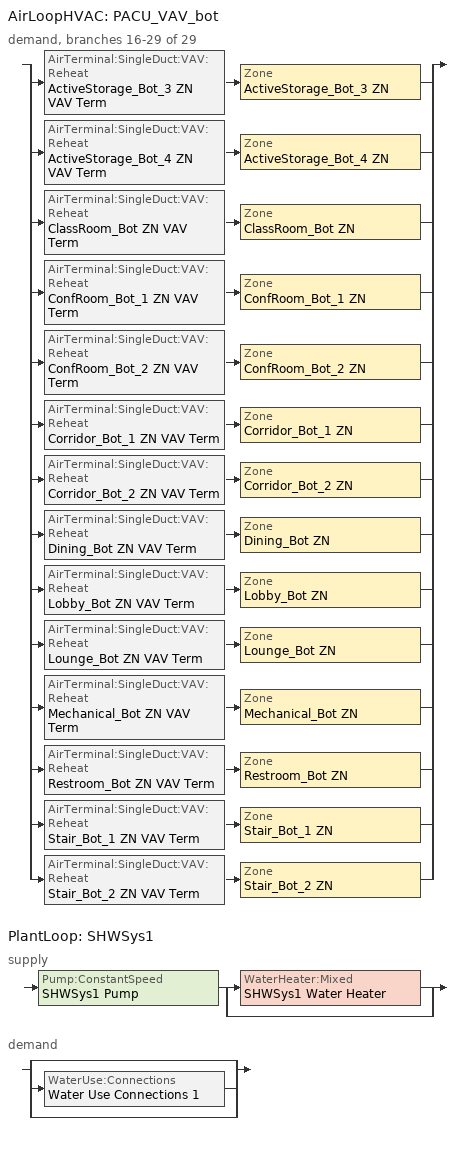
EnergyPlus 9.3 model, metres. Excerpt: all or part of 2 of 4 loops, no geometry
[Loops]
AirLoopHVAC 'PACU_VAV_bot'
 demand, branches 16-29 of 29: split
  | AirTerminal:SingleDuct:VAV:Reheat 'ActiveStorage_Bot_3 ZN VAV Term' > Zone 'ActiveStorage_Bot_3 ZN'
  | AirTerminal:SingleDuct:VAV:Reheat 'ActiveStorage_Bot_4 ZN VAV Term' > Zone 'ActiveStorage_Bot_4 ZN'
  | AirTerminal:SingleDuct:VAV:Reheat 'ClassRoom_Bot ZN VAV Term' > Zone 'ClassRoom_Bot ZN'
  | AirTerminal:SingleDuct:VAV:Reheat 'ConfRoom_Bot_1 ZN VAV Term' > Zone 'ConfRoom_Bot_1 ZN'
  | AirTerminal:SingleDuct:VAV:Reheat 'ConfRoom_Bot_2 ZN VAV Term' > Zone 'ConfRoom_Bot_2 ZN'
  | AirTerminal:SingleDuct:VAV:Reheat 'Corridor_Bot_1 ZN VAV Term' > Zone 'Corridor_Bot_1 ZN'
  | AirTerminal:SingleDuct:VAV:Reheat 'Corridor_Bot_2 ZN VAV Term' > Zone 'Corridor_Bot_2 ZN'
  | AirTerminal:SingleDuct:VAV:Reheat 'Dining_Bot ZN VAV Term' > Zone 'Dining_Bot ZN'
  | AirTerminal:SingleDuct:VAV:Reheat 'Lobby_Bot ZN VAV Term' > Zone 'Lobby_Bot ZN'
  | AirTerminal:SingleDuct:VAV:Reheat 'Lounge_Bot ZN VAV Term' > Zone 'Lounge_Bot ZN'
  | AirTerminal:SingleDuct:VAV:Reheat 'Mechanical_Bot ZN VAV Term' > Zone 'Mechanical_Bot ZN'
  | AirTerminal:SingleDuct:VAV:Reheat 'Restroom_Bot ZN VAV Term' > Zone 'Restroom_Bot ZN'
  | AirTerminal:SingleDuct:VAV:Reheat 'Stair_Bot_1 ZN VAV Term' > Zone 'Stair_Bot_1 ZN'
  | AirTerminal:SingleDuct:VAV:Reheat 'Stair_Bot_2 ZN VAV Term' > Zone 'Stair_Bot_2 ZN'
PlantLoop 'SHWSys1'
 supply: Pump:ConstantSpeed 'SHWSys1 Pump' > split
  | WaterHeater:Mixed 'SHWSys1 Water Heater'
  | bypass
 demand: split
  | bypass
  | WaterUse:Connections 'Water Use Connections 1'
  | bypass
[DesignSpecification:OutdoorAir] Outdoor Air Method=Sum; Outdoor Air Flow per Zone {m3/s}=0; Outdoor Air Flow Air Changes per Hour {1/hr}=0
Name | Outdoor Air Flow per Person {m3/s-person} | Outdoor Air Flow per Zone Floor Area {m3/s-m2}
MediumOffice - Storage Ventilation; MediumOffice - Classroom Ventilation; MediumOffice - Conference Ventilation; MediumOffice - Lobby Ventilation | 0.00235973 | 0.0003048
MediumOffice - Corridor Ventilation | 0 | 0.0003048
MediumOffice - Dining Ventilation | 0.00235973 | 0.0006096
MediumOffice - Elec/MechRoom Ventilation; MediumOffice - Restroom Ventilation; MediumOffice - Stair Ventilation | 0 | 0
[DesignSpecification:ZoneAirDistribution] Zone Air Distribution Effectiveness in Cooling Mode=1; Zone Air Distribution Effectiveness in Heating Mode=1
ActiveStorage_Bot_3 ZN Design Spec Zone Air Dist; ActiveStorage_Bot_4 ZN Design Spec Zone Air Dist; ClassRoom_Bot ZN Design Spec Zone Air Dist; ConfRoom_Bot_1 ZN Design Spec Zone Air Dist; ConfRoom_Bot_2 ZN Design Spec Zone Air Dist; Corridor_Bot_1 ZN Design Spec Zone Air Dist; Corridor_Bot_2 ZN Design Spec Zone Air Dist; Dining_Bot ZN Design Spec Zone Air Dist; Lobby_Bot ZN Design Spec Zone Air Dist; Lounge_Bot ZN Design Spec Zone Air Dist; Mechanical_Bot ZN Design Spec Zone Air Dist; Restroom_Bot ZN Design Spec Zone Air Dist; Stair_Bot_1 ZN Design Spec Zone Air Dist; Stair_Bot_2 ZN Design Spec Zone Air Dist
[Sizing:Zone] Zone Cooling Design Supply Air Temperature Input Method=SupplyAirTemperature; Zone Cooling Design Supply Air Temperature {C}=12.8; Zone Heating Design Supply Air Temperature Input Method=SupplyAirTemperature; Zone Heating Design Supply Air Temperature {C}=40; Zone Cooling Design Supply Air Humidity Ratio {kgWater/kgDryAir}=0.0085; Zone Heating Design Supply Air Humidity Ratio {kgWater/kgDryAir}=0.008; Cooling Design Air Flow Method=DesignDay; Cooling Design Air Flow Rate {m3/s}=0; Cooling Minimum Air Flow {m3/s}=0; Cooling Minimum Air Flow Fraction=0; Heating Design Air Flow Method=DesignDay; Heating Design Air Flow Rate {m3/s}=0; Account for Dedicated Outdoor Air System=No
Name | Design Specification Outdoor Air Object | Design Specification Zone Air Distribution Object
ActiveStorage_Bot_3 ZN | MediumOffice - Storage Ventilation | ActiveStorage_Bot_3 ZN Design Spec Zone Air Dist
ActiveStorage_Bot_4 ZN | MediumOffice - Storage Ventilation | ActiveStorage_Bot_4 ZN Design Spec Zone Air Dist
ClassRoom_Bot ZN | MediumOffice - Classroom Ventilation | ClassRoom_Bot ZN Design Spec Zone Air Dist
ConfRoom_Bot_1 ZN | MediumOffice - Conference Ventilation | ConfRoom_Bot_1 ZN Design Spec Zone Air Dist
ConfRoom_Bot_2 ZN | MediumOffice - Conference Ventilation | ConfRoom_Bot_2 ZN Design Spec Zone Air Dist
Corridor_Bot_1 ZN | MediumOffice - Corridor Ventilation | Corridor_Bot_1 ZN Design Spec Zone Air Dist
Corridor_Bot_2 ZN | MediumOffice - Corridor Ventilation | Corridor_Bot_2 ZN Design Spec Zone Air Dist
Dining_Bot ZN | MediumOffice - Dining Ventilation | Dining_Bot ZN Design Spec Zone Air Dist
Lobby_Bot ZN | MediumOffice - Lobby Ventilation | Lobby_Bot ZN Design Spec Zone Air Dist
Lounge_Bot ZN | MediumOffice - Lobby Ventilation | Lounge_Bot ZN Design Spec Zone Air Dist
Mechanical_Bot ZN | MediumOffice - Elec/MechRoom Ventilation | Mechanical_Bot ZN Design Spec Zone Air Dist
Restroom_Bot ZN | MediumOffice - Restroom Ventilation | Restroom_Bot ZN Design Spec Zone Air Dist
Stair_Bot_1 ZN | MediumOffice - Stair Ventilation | Stair_Bot_1 ZN Design Spec Zone Air Dist
Stair_Bot_2 ZN | MediumOffice - Stair Ventilation | Stair_Bot_2 ZN Design Spec Zone Air Dist
[Sizing:Plant]
SHWSys1: Loop Type=Heating; Design Loop Exit Temperature {C}=60; Loop Design Temperature Difference {deltaC}=5
[ZoneControl:Thermostat] Control Type Schedule=Dual Zone Control Type Sched
Name | Zone or ZoneList | Control 1
ActiveStorage_Bot_3 ZN Thermostat | ActiveStorage_Bot_3 ZN | MediumOffice - Storage Thermostat 3
ActiveStorage_Bot_4 ZN Thermostat | ActiveStorage_Bot_4 ZN | MediumOffice - Storage Thermostat 4
ClassRoom_Bot ZN Thermostat | ClassRoom_Bot ZN | MediumOffice - Classroom Thermostat 1
ConfRoom_Bot_1 ZN Thermostat | ConfRoom_Bot_1 ZN | MediumOffice - Conference Thermostat 1
ConfRoom_Bot_2 ZN Thermostat | ConfRoom_Bot_2 ZN | MediumOffice - Conference Thermostat 2
Corridor_Bot_1 ZN Thermostat | Corridor_Bot_1 ZN | MediumOffice - Corridor Thermostat 1
Corridor_Bot_2 ZN Thermostat | Corridor_Bot_2 ZN | MediumOffice - Corridor Thermostat 2
Dining_Bot ZN Thermostat | Dining_Bot ZN | MediumOffice - Dining Thermostat 1
Lobby_Bot ZN Thermostat | Lobby_Bot ZN | MediumOffice - Lobby Thermostat 1
Lounge_Bot ZN Thermostat | Lounge_Bot ZN | MediumOffice - Lobby Thermostat 4
Mechanical_Bot ZN Thermostat | Mechanical_Bot ZN | MediumOffice - Elec/MechRoom Thermostat 1
Restroom_Bot ZN Thermostat | Restroom_Bot ZN | MediumOffice - Restroom Thermostat 1
Stair_Bot_1 ZN Thermostat | Stair_Bot_1 ZN | MediumOffice - Stair Thermostat 1
Stair_Bot_2 ZN Thermostat | Stair_Bot_2 ZN | MediumOffice - Stair Thermostat 2
[ThermostatSetpoint:DualSetpoint] Heating Setpoint Temperature Schedule Namee=HTGSETP_SCH_YES_OPTIMUM; Cooling Setpoint Temperature Schedule=CLGSETP_SCH_YES_OPTIMUM
MediumOffice - Storage Thermostat 3; MediumOffice - Storage Thermostat 4; MediumOffice - Classroom Thermostat 1; MediumOffice - Conference Thermostat 1; MediumOffice - Conference Thermostat 2; MediumOffice - Corridor Thermostat 1; MediumOffice - Corridor Thermostat 2; MediumOffice - Dining Thermostat 1; MediumOffice - Lobby Thermostat 1; MediumOffice - Lobby Thermostat 4; MediumOffice - Elec/MechRoom Thermostat 1; MediumOffice - Restroom Thermostat 1; MediumOffice - Stair Thermostat 1; MediumOffice - Stair Thermostat 2
[AirTerminal:SingleDuct:VAV:Reheat]
ActiveStorage_Bot_3 ZN VAV Term: ALWAYS_ON, Autosize, Scheduled, ACTIVESTORAGE_BOT_3_ZONE_MIN_SCH, ActiveStorage_Bot_3 ZN Rht Coil, Autosize, 0, 0.001, ReverseWithLimits, Autocalculate, 0.5, 40
ActiveStorage_Bot_4 ZN VAV Term: ALWAYS_ON, Autosize, Scheduled, ACTIVESTORAGE_BOT_4_ZONE_MIN_SCH, ActiveStorage_Bot_4 ZN Rht Coil, Autosize, 0, 0.001, ReverseWithLimits, Autocalculate, 0.5, 40
ClassRoom_Bot ZN VAV Term: ALWAYS_ON, Autosize, Scheduled, CLASSROOM_BOT_ZONE_MIN_SCH, ClassRoom_Bot ZN Rht Coil, Autosize, 0, 0.001, ReverseWithLimits, Autocalculate, 0.5, 40
ConfRoom_Bot_1 ZN VAV Term: ALWAYS_ON, Autosize, Scheduled, CONFROOM_BOT_1_ZONE_MIN_SCH, ConfRoom_Bot_1 ZN Rht Coil, Autosize, 0, 0.001, ReverseWithLimits, Autocalculate, 0.5, 40
ConfRoom_Bot_2 ZN VAV Term: ALWAYS_ON, Autosize, Scheduled, CONFROOM_BOT_2_ZONE_MIN_SCH, ConfRoom_Bot_2 ZN Rht Coil, Autosize, 0, 0.001, ReverseWithLimits, Autocalculate, 0.5, 40
Corridor_Bot_1 ZN VAV Term: ALWAYS_ON, Autosize, Scheduled, CORRIDOR_BOT_1_ZONE_MIN_SCH, Corridor_Bot_1 ZN Rht Coil, Autosize, 0, 0.001, ReverseWithLimits, Autocalculate, 0.5, 40
Corridor_Bot_2 ZN VAV Term: ALWAYS_ON, Autosize, Scheduled, CORRIDOR_BOT_2_ZONE_MIN_SCH, Corridor_Bot_2 ZN Rht Coil, Autosize, 0, 0.001, ReverseWithLimits, Autocalculate, 0.5, 40
Dining_Bot ZN VAV Term: ALWAYS_ON, Autosize, Scheduled, DINING_BOT_ZONE_MIN_SCH, Dining_Bot ZN Rht Coil, Autosize, 0, 0.001, ReverseWithLimits, Autocalculate, 0.5, 40
Lobby_Bot ZN VAV Term: ALWAYS_ON, Autosize, Scheduled, LOBBY_BOT_ZONE_MIN_SCH, Lobby_Bot ZN Rht Coil, Autosize, 0, 0.001, ReverseWithLimits, Autocalculate, 0.5, 40
Lounge_Bot ZN VAV Term: ALWAYS_ON, Autosize, Scheduled, LOUNGE_BOT_ZONE_MIN_SCH, Lounge_Bot ZN Rht Coil, Autosize, 0, 0.001, ReverseWithLimits, Autocalculate, 0.5, 40
Mechanical_Bot ZN VAV Term: ALWAYS_ON, Autosize, Scheduled, MECHANICAL_BOT_ZONE_MIN_SCH, Mechanical_Bot ZN Rht Coil, Autosize, 0, 0.001, ReverseWithLimits, Autocalculate, 0.5, 40
Restroom_Bot ZN VAV Term: ALWAYS_ON, Autosize, Scheduled, RESTROOM_BOT_ZONE_MIN_SCH, Restroom_Bot ZN Rht Coil, Autosize, 0, 0.001, ReverseWithLimits, Autocalculate, 0.5, 40
Stair_Bot_1 ZN VAV Term: ALWAYS_ON, Autosize, Scheduled, STAIR_BOT_1_ZONE_MIN_SCH, Stair_Bot_1 ZN Rht Coil, Autosize, 0, 0.001, ReverseWithLimits, Autocalculate, 0.5, 40
Stair_Bot_2 ZN VAV Term: ALWAYS_ON, Autosize, Scheduled, STAIR_BOT_2_ZONE_MIN_SCH, Stair_Bot_2 ZN Rht Coil, Autosize, 0, 0.001, ReverseWithLimits, Autocalculate, 0.5, 40
[Zone equipment]
ActiveStorage_Bot_3 ZN: ActiveStorage_Bot_3 ZN VAV Term
ActiveStorage_Bot_4 ZN: ActiveStorage_Bot_4 ZN VAV Term
ClassRoom_Bot ZN: ClassRoom_Bot ZN VAV Term
ConfRoom_Bot_1 ZN: ConfRoom_Bot_1 ZN VAV Term
ConfRoom_Bot_2 ZN: ConfRoom_Bot_2 ZN VAV Term
Corridor_Bot_1 ZN: Corridor_Bot_1 ZN VAV Term
Corridor_Bot_2 ZN: Corridor_Bot_2 ZN VAV Term
Dining_Bot ZN: Dining_Bot ZN VAV Term
Lobby_Bot ZN: Lobby_Bot ZN VAV Term
Lounge_Bot ZN: Lounge_Bot ZN VAV Term
Mechanical_Bot ZN: Mechanical_Bot ZN VAV Term
Restroom_Bot ZN: Restroom_Bot ZN VAV Term
Stair_Bot_1 ZN: Stair_Bot_1 ZN VAV Term
Stair_Bot_2 ZN: Stair_Bot_2 ZN VAV Term
[EnergyManagementSystem:Sensor]
ACTIVESTORAGE_BOT_3_OCC_SENSOR: ACTIVESTORAGE_BOT_3 ZN; Zone People Occupant Count
ACTIVESTORAGE_BOT_4_OCC_SENSOR: ACTIVESTORAGE_BOT_4 ZN; Zone People Occupant Count
CLASSROOM_BOT_OCC_SENSOR: CLASSROOM_BOT ZN; Zone People Occupant Count
CONFROOM_BOT_1_OCC_SENSOR: CONFROOM_BOT_1 ZN; Zone People Occupant Count
CONFROOM_BOT_2_OCC_SENSOR: CONFROOM_BOT_2 ZN; Zone People Occupant Count
CORRIDOR_BOT_1_OCC_SENSOR: CORRIDOR_BOT_1 ZN; Zone People Occupant Count
CORRIDOR_BOT_2_OCC_SENSOR: CORRIDOR_BOT_2 ZN; Zone People Occupant Count
DINING_BOT_OCC_SENSOR: DINING_BOT ZN; Zone People Occupant Count
LOBBY_BOT_OCC_SENSOR: LOBBY_BOT ZN; Zone People Occupant Count
LOUNGE_BOT_OCC_SENSOR: LOUNGE_BOT ZN; Zone People Occupant Count
MECHANICAL_BOT_OCC_SENSOR: MECHANICAL_BOT ZN; Zone People Occupant Count
RESTROOM_BOT_OCC_SENSOR: RESTROOM_BOT ZN; Zone People Occupant Count
STAIR_BOT_1_OCC_SENSOR: STAIR_BOT_1 ZN; Zone People Occupant Count
STAIR_BOT_2_OCC_SENSOR: STAIR_BOT_2 ZN; Zone People Occupant Count
ACTIVESTORAGE_BOT_3_Vpz: ACTIVESTORAGE_BOT_3 VAV Box Damper Node; System Node Standard Density Volume Flow Rate
ACTIVESTORAGE_BOT_4_Vpz: ACTIVESTORAGE_BOT_4 VAV Box Damper Node; System Node Standard Density Volume Flow Rate
CLASSROOM_BOT_Vpz: CLASSROOM_BOT VAV Box Damper Node; System Node Standard Density Volume Flow Rate
CONFROOM_BOT_1_Vpz: CONFROOM_BOT_1 VAV Box Damper Node; System Node Standard Density Volume Flow Rate
CONFROOM_BOT_2_Vpz: CONFROOM_BOT_2 VAV Box Damper Node; System Node Standard Density Volume Flow Rate
CORRIDOR_BOT_1_Vpz: CORRIDOR_BOT_1 VAV Box Damper Node; System Node Standard Density Volume Flow Rate
CORRIDOR_BOT_2_Vpz: CORRIDOR_BOT_2 VAV Box Damper Node; System Node Standard Density Volume Flow Rate
DINING_BOT_Vpz: DINING_BOT VAV Box Damper Node; System Node Standard Density Volume Flow Rate
LOBBY_BOT_Vpz: LOBBY_BOT VAV Box Damper Node; System Node Standard Density Volume Flow Rate
LOUNGE_BOT_Vpz: LOUNGE_BOT VAV Box Damper Node; System Node Standard Density Volume Flow Rate
MECHANICAL_BOT_Vpz: MECHANICAL_BOT VAV Box Damper Node; System Node Standard Density Volume Flow Rate
RESTROOM_BOT_Vpz: RESTROOM_BOT VAV Box Damper Node; System Node Standard Density Volume Flow Rate
STAIR_BOT_1_Vpz: STAIR_BOT_1 VAV Box Damper Node; System Node Standard Density Volume Flow Rate
STAIR_BOT_2_Vpz: STAIR_BOT_2 VAV Box Damper Node; System Node Standard Density Volume Flow Rate
ACTIVESTORAGE_BOT_3_HeatingLoad: ACTIVESTORAGE_BOT_3 ZN; Zone Predicted Sensible Load to Heating Setpoint Heat Transfer Rate
ACTIVESTORAGE_BOT_4_HeatingLoad: ACTIVESTORAGE_BOT_4 ZN; Zone Predicted Sensible Load to Heating Setpoint Heat Transfer Rate
CLASSROOM_BOT_HeatingLoad: CLASSROOM_BOT ZN; Zone Predicted Sensible Load to Heating Setpoint Heat Transfer Rate
CONFROOM_BOT_1_HeatingLoad: CONFROOM_BOT_1 ZN; Zone Predicted Sensible Load to Heating Setpoint Heat Transfer Rate
CONFROOM_BOT_2_HeatingLoad: CONFROOM_BOT_2 ZN; Zone Predicted Sensible Load to Heating Setpoint Heat Transfer Rate
CORRIDOR_BOT_1_HeatingLoad: CORRIDOR_BOT_1 ZN; Zone Predicted Sensible Load to Heating Setpoint Heat Transfer Rate
CORRIDOR_BOT_2_HeatingLoad: CORRIDOR_BOT_2 ZN; Zone Predicted Sensible Load to Heating Setpoint Heat Transfer Rate
DINING_BOT_HeatingLoad: DINING_BOT ZN; Zone Predicted Sensible Load to Heating Setpoint Heat Transfer Rate
LOBBY_BOT_HeatingLoad: LOBBY_BOT ZN; Zone Predicted Sensible Load to Heating Setpoint Heat Transfer Rate
LOUNGE_BOT_HeatingLoad: LOUNGE_BOT ZN; Zone Predicted Sensible Load to Heating Setpoint Heat Transfer Rate
MECHANICAL_BOT_HeatingLoad: MECHANICAL_BOT ZN; Zone Predicted Sensible Load to Heating Setpoint Heat Transfer Rate
RESTROOM_BOT_HeatingLoad: RESTROOM_BOT ZN; Zone Predicted Sensible Load to Heating Setpoint Heat Transfer Rate
STAIR_BOT_1_HeatingLoad: STAIR_BOT_1 ZN; Zone Predicted Sensible Load to Heating Setpoint Heat Transfer Rate
STAIR_BOT_2_HeatingLoad: STAIR_BOT_2 ZN; Zone Predicted Sensible Load to Heating Setpoint Heat Transfer Rate
ACTIVESTORAGE_BOT_3_Temp: ACTIVESTORAGE_BOT_3 ZN; Zone Air Temperature
ACTIVESTORAGE_BOT_4_Temp: ACTIVESTORAGE_BOT_4 ZN; Zone Air Temperature
CLASSROOM_BOT_Temp: CLASSROOM_BOT ZN; Zone Air Temperature
CONFROOM_BOT_1_Temp: CONFROOM_BOT_1 ZN; Zone Air Temperature
CONFROOM_BOT_2_Temp: CONFROOM_BOT_2 ZN; Zone Air Temperature
CORRIDOR_BOT_1_Temp: CORRIDOR_BOT_1 ZN; Zone Air Temperature
CORRIDOR_BOT_2_Temp: CORRIDOR_BOT_2 ZN; Zone Air Temperature
DINING_BOT_Temp: DINING_BOT ZN; Zone Air Temperature
LOBBY_BOT_Temp: LOBBY_BOT ZN; Zone Air Temperature
LOUNGE_BOT_Temp: LOUNGE_BOT ZN; Zone Air Temperature
MECHANICAL_BOT_Temp: MECHANICAL_BOT ZN; Zone Air Temperature
RESTROOM_BOT_Temp: RESTROOM_BOT ZN; Zone Air Temperature
STAIR_BOT_1_Temp: STAIR_BOT_1 ZN; Zone Air Temperature
STAIR_BOT_2_Temp: STAIR_BOT_2 ZN; Zone Air Temperature
ACTIVESTORAGE_BOT_3_Supply_Temp: ACTIVESTORAGE_BOT_3 VAV Box Outlet Node; System Node Temperature
ACTIVESTORAGE_BOT_4_Supply_Temp: ACTIVESTORAGE_BOT_4 VAV Box Outlet Node; System Node Temperature
CLASSROOM_BOT_Supply_Temp: CLASSROOM_BOT VAV Box Outlet Node; System Node Temperature
CONFROOM_BOT_1_Supply_Temp: CONFROOM_BOT_1 VAV Box Outlet Node; System Node Temperature
CONFROOM_BOT_2_Supply_Temp: CONFROOM_BOT_2 VAV Box Outlet Node; System Node Temperature
CORRIDOR_BOT_1_Supply_Temp: CORRIDOR_BOT_1 VAV Box Outlet Node; System Node Temperature
CORRIDOR_BOT_2_Supply_Temp: CORRIDOR_BOT_2 VAV Box Outlet Node; System Node Temperature
DINING_BOT_Supply_Temp: DINING_BOT VAV Box Outlet Node; System Node Temperature
LOBBY_BOT_Supply_Temp: LOBBY_BOT VAV Box Outlet Node; System Node Temperature
LOUNGE_BOT_Supply_Temp: LOUNGE_BOT VAV Box Outlet Node; System Node Temperature
MECHANICAL_BOT_Supply_Temp: MECHANICAL_BOT VAV Box Outlet Node; System Node Temperature
RESTROOM_BOT_Supply_Temp: RESTROOM_BOT VAV Box Outlet Node; System Node Temperature
STAIR_BOT_1_Supply_Temp: STAIR_BOT_1 VAV Box Outlet Node; System Node Temperature
STAIR_BOT_2_Supply_Temp: STAIR_BOT_2 VAV Box Outlet Node; System Node Temperature
[EnergyManagementSystem:OutputVariable] Type of Data in Variable=Averaged; Update Frequency=ZoneTimeStep
Name | EMS Variable
ConfRoom_Bot_1_Actuator_htg | ConfRoom_Bot_1_Actuator_htg
ConfRoom_Bot_1_Actuator_clg | ConfRoom_Bot_1_Actuator_clg
ConfRoom_Bot_1_Vpz | ConfRoom_Bot_1_Vpz
[Coil:Heating:Electric] Availability Schedule=ALWAYS_ON; Efficiency=1; Nominal Capacity {W}=Autosize
ActiveStorage_Bot_3 ZN Rht Coil; ActiveStorage_Bot_4 ZN Rht Coil; ClassRoom_Bot ZN Rht Coil; ConfRoom_Bot_1 ZN Rht Coil; ConfRoom_Bot_2 ZN Rht Coil; Corridor_Bot_1 ZN Rht Coil; Corridor_Bot_2 ZN Rht Coil; Dining_Bot ZN Rht Coil; Lobby_Bot ZN Rht Coil; Lounge_Bot ZN Rht Coil; Mechanical_Bot ZN Rht Coil; Restroom_Bot ZN Rht Coil; Stair_Bot_1 ZN Rht Coil; Stair_Bot_2 ZN Rht Coil
[Pump:ConstantSpeed]
SHWSys1 Pump: Design Flow Rate {m3/s}=Autosize; Design Pump Head {Pa}=29891; Design Power Consumption {W}=Autosize; Motor Efficiency=0.3; Fraction of Motor Inefficiencies to Fluid Stream=0; Pump Control Type=Intermittent
[WaterHeater:Mixed]
SHWSys1 Water Heater: Tank Volume {m3}=0.378541; Setpoint Temperature Schedule=SHWSys1 Water Heater Setpoint Temperature Schedule; Deadband Temperature Difference {deltaC}=2; Maximum Temperature Limit {C}=82.2222; Heater Control Type=Cycle; Heater Maximum Capacity {W}=29307.11; Heater Fuel Type=NATURALGAS; Heater Thermal Efficiency=0.80804; Off Cycle Parasitic Fuel Consumption Rate {W}=1886.44; Off Cycle Parasitic Fuel Type=NATURALGAS; Off Cycle Parasitic Heat Fraction to Tank=0.8; On Cycle Parasitic Fuel Consumption Rate {W}=1886.44; On Cycle Parasitic Fuel Type=NATURALGAS; Ambient Temperature Indicator=zone; Ambient Temperature Zone=Mechanical_Bot ZN; Off Cycle Loss Coefficient to Ambient Temperature {W/K}=7.56156; On Cycle Loss Coefficient to Ambient Temperature {W/K}=7.56156; Use Side Effectiveness=1; Source Side Effectiveness=1; Use Side Design Flow Rate {m3/s}=AUTOSIZE; Source Side Design Flow Rate {m3/s}=AUTOSIZE; Indirect Water Heating Recovery Time {hr}=1.5
[PlantLoop]
SHWSys1: Fluid Type=Water; Plant Equipment Operation Scheme=Main Service Water Loop Operation Schemes; Maximum Loop Temperature {C}=60; Minimum Loop Temperature {C}=10; Maximum Loop Flow Rate {m3/s}=Autosize; Minimum Loop Flow Rate {m3/s}=0; Plant Loop Volume {m3}=Autocalculate; Load Distribution Scheme=Optimal
[PlantEquipmentList]
Main Service Water Loop Heating Equipment List: SHWSys1 Water Heater
[PlantEquipmentOperation:HeatingLoad]
Main Service Water Loop Heating Operation Scheme: Load Range 1 Lower Limit {W}=0; Load Range 1 Upper Limit {W}=1000000000; Range 1 Equipment List=Main Service Water Loop Heating Equipment List
[PlantEquipmentOperationSchemes]
Main Service Water Loop Operation Schemes: Control Scheme 1=Main Service Water Loop Heating Operation Scheme; Control Scheme 1 Schedule=PlantOnSched
[SetpointManager:Scheduled]
SHWSys1 Loop Setpoint Manager: Control Variable=Temperature; Schedule=SHWSys1-Loop-Temp-Schedule; Setpoint Node or NodeList=SHWSys1 Supply Outlet Node
[WaterUse:Equipment]
Main Service Water Use 0.85gal/min: Peak Flow Rate {m3/s}=5.36267e-05; Flow Rate Fraction Schedule=BLDG_SWH_SCH; Target Temperature Schedule=Core_bottom sub cat Temp Sched; Sensible Fraction Schedule=Core_bottom sub cat Sensible fract sched; Latent Fraction Schedule=Core_bottom sub cat Latent fract sched
[WaterUse:Connections]
Water Use Connections 1: Water Use Equipment 1=Main Service Water Use 0.85gal/min
[EnergyManagementSystem:Actuator]
ACTIVESTORAGE_BOT_3_Actuator_clg: ACTIVESTORAGE_BOT_3 ZN; Zone Temperature Control; Cooling Setpoint
ACTIVESTORAGE_BOT_4_Actuator_clg: ACTIVESTORAGE_BOT_4 ZN; Zone Temperature Control; Cooling Setpoint
CLASSROOM_BOT_Actuator_clg: CLASSROOM_BOT ZN; Zone Temperature Control; Cooling Setpoint
CONFROOM_BOT_1_Actuator_clg: CONFROOM_BOT_1 ZN; Zone Temperature Control; Cooling Setpoint
CONFROOM_BOT_2_Actuator_clg: CONFROOM_BOT_2 ZN; Zone Temperature Control; Cooling Setpoint
CORRIDOR_BOT_1_Actuator_clg: CORRIDOR_BOT_1 ZN; Zone Temperature Control; Cooling Setpoint
CORRIDOR_BOT_2_Actuator_clg: CORRIDOR_BOT_2 ZN; Zone Temperature Control; Cooling Setpoint
DINING_BOT_Actuator_clg: DINING_BOT ZN; Zone Temperature Control; Cooling Setpoint
LOBBY_BOT_Actuator_clg: LOBBY_BOT ZN; Zone Temperature Control; Cooling Setpoint
LOUNGE_BOT_Actuator_clg: LOUNGE_BOT ZN; Zone Temperature Control; Cooling Setpoint
MECHANICAL_BOT_Actuator_clg: MECHANICAL_BOT ZN; Zone Temperature Control; Cooling Setpoint
RESTROOM_BOT_Actuator_clg: RESTROOM_BOT ZN; Zone Temperature Control; Cooling Setpoint
STAIR_BOT_1_Actuator_clg: STAIR_BOT_1 ZN; Zone Temperature Control; Cooling Setpoint
STAIR_BOT_2_Actuator_clg: STAIR_BOT_2 ZN; Zone Temperature Control; Cooling Setpoint
ACTIVESTORAGE_BOT_3_Actuator_htg: ACTIVESTORAGE_BOT_3 ZN; Zone Temperature Control; Heating Setpoint
ACTIVESTORAGE_BOT_4_Actuator_htg: ACTIVESTORAGE_BOT_4 ZN; Zone Temperature Control; Heating Setpoint
CLASSROOM_BOT_Actuator_htg: CLASSROOM_BOT ZN; Zone Temperature Control; Heating Setpoint
CONFROOM_BOT_1_Actuator_htg: CONFROOM_BOT_1 ZN; Zone Temperature Control; Heating Setpoint
CONFROOM_BOT_2_Actuator_htg: CONFROOM_BOT_2 ZN; Zone Temperature Control; Heating Setpoint
CORRIDOR_BOT_1_Actuator_htg: CORRIDOR_BOT_1 ZN; Zone Temperature Control; Heating Setpoint
CORRIDOR_BOT_2_Actuator_htg: CORRIDOR_BOT_2 ZN; Zone Temperature Control; Heating Setpoint
DINING_BOT_Actuator_htg: DINING_BOT ZN; Zone Temperature Control; Heating Setpoint
LOBBY_BOT_Actuator_htg: LOBBY_BOT ZN; Zone Temperature Control; Heating Setpoint
LOUNGE_BOT_Actuator_htg: LOUNGE_BOT ZN; Zone Temperature Control; Heating Setpoint
MECHANICAL_BOT_Actuator_htg: MECHANICAL_BOT ZN; Zone Temperature Control; Heating Setpoint
RESTROOM_BOT_Actuator_htg: RESTROOM_BOT ZN; Zone Temperature Control; Heating Setpoint
STAIR_BOT_1_Actuator_htg: STAIR_BOT_1 ZN; Zone Temperature Control; Heating Setpoint
STAIR_BOT_2_Actuator_htg: STAIR_BOT_2 ZN; Zone Temperature Control; Heating Setpoint
[EnergyManagementSystem:Subroutine]
Calc_Voz: set ACTIVESTORAGE_BOT_1_Vozreal=ACTIVESTORAGE_BOT_1_AREA_ARP*ACTIVESTORAGE_BOT_1_RA+ACTIVESTORAGE_BOT_1_OCC_SENSOR*ACTIVESTORAGE_BOT_1_RP; set ACTIVESTORAGE_BOT_2_Vozreal=ACTIVESTORAGE_BOT_2_AREA_ARP*ACTIVESTORAGE_BOT_2_RA+ACTIVESTORAGE_BOT_2_OCC_SENSOR*ACTIVESTORAGE_BOT_2_RP; set ACTIVESTORAGE_BOT_3_Vozreal=ACTIVESTORAGE_BOT_3_AREA_ARP*ACTIVESTORAGE_BOT_3_RA+ACTIVESTORAGE_BOT_3_OCC_SENSOR*ACTIVESTORAGE_BOT_3_RP; set ACTIVESTORAGE_BOT_4_Vozreal=ACTIVESTORAGE_BOT_4_AREA_ARP*ACTIVESTORAGE_BOT_4_RA+ACTIVESTORAGE_BOT_4_OCC_SENSOR*ACTIVESTORAGE_BOT_4_RP; set ACTIVESTORAGE_MID_1_Vozreal=ACTIVESTORAGE_MID_1_AREA_ARP*ACTIVESTORAGE_MID_1_RA+ACTIVESTORAGE_MID_1_OCC_SENSOR*ACTIVESTORAGE_MID_1_RP; set ACTIVESTORAGE_MID_2_Vozreal=ACTIVESTORAGE_MID_2_AREA_ARP*ACTIVESTORAGE_MID_2_RA+ACTIVESTORAGE_MID_2_OCC_SENSOR*ACTIVESTORAGE_MID_2_RP; set ACTIVESTORAGE_MID_3_Vozreal=ACTIVESTORAGE_MID_3_AREA_ARP*ACTIVESTORAGE_MID_3_RA+ACTIVESTORAGE_MID_3_OCC_SENSOR*ACTIVESTORAGE_MID_3_RP; set ACTIVESTORAGE_MID_4_Vozreal=ACTIVESTORAGE_MID_4_AREA_ARP*ACTIVESTORAGE_MID_4_RA+ACTIVESTORAGE_MID_4_OCC_SENSOR*ACTIVESTORAGE_MID_4_RP; set ACTIVESTORAGE_TOP_1_Vozreal=ACTIVESTORAGE_TOP_1_AREA_ARP*ACTIVESTORAGE_TOP_1_RA+ACTIVESTORAGE_TOP_1_OCC_SENSOR*ACTIVESTORAGE_TOP_1_RP; set ACTIVESTORAGE_TOP_2_Vozreal=ACTIVESTORAGE_TOP_2_AREA_ARP*ACTIVESTORAGE_TOP_2_RA+ACTIVESTORAGE_TOP_2_OCC_SENSOR*ACTIVESTORAGE_TOP_2_RP; set ACTIVESTORAGE_TOP_3_Vozreal=ACTIVESTORAGE_TOP_3_AREA_ARP*ACTIVESTORAGE_TOP_3_RA+ACTIVESTORAGE_TOP_3_OCC_SENSOR*ACTIVESTORAGE_TOP_3_RP; set ACTIVESTORAGE_TOP_4_Vozreal=ACTIVESTORAGE_TOP_4_AREA_ARP*ACTIVESTORAGE_TOP_4_RA+ACTIVESTORAGE_TOP_4_OCC_SENSOR*ACTIVESTORAGE_TOP_4_RP; set CLASSROOM_BOT_Vozreal=CLASSROOM_BOT_AREA_ARP*CLASSROOM_BOT_RA+CLASSROOM_BOT_OCC_SENSOR_ERROR_INJECTION*CLASSROOM_BOT_RP; set CONFROOM_BOT_1_Vozreal=CONFROOM_BOT_1_AREA_ARP*CONFROOM_BOT_1_RA+CONFROOM_BOT_1_OCC_SENSOR_ERROR_INJECTION*CONFROOM_BOT_1_RP; set CONFROOM_BOT_2_Vozreal=CONFROOM_BOT_2_AREA_ARP*CONFROOM_BOT_2_RA+CONFROOM_BOT_2_OCC_SENSOR*CONFROOM_BOT_2_RP; set CONFROOM_MID_1_Vozreal=CONFROOM_MID_1_AREA_ARP*CONFROOM_MID_1_RA+CONFROOM_MID_1_OCC_SENSOR*CONFROOM_MID_1_RP; set CONFROOM_MID_2_Vozreal=CONFROOM_MID_2_AREA_ARP*CONFROOM_MID_2_RA+CONFROOM_MID_2_OCC_SENSOR*CONFROOM_MID_2_RP; set CONFROOM_TOP_1_Vozreal=CONFROOM_TOP_1_AREA_ARP*CONFROOM_TOP_1_RA+CONFROOM_TOP_1_OCC_SENSOR*CONFROOM_TOP_1_RP; set CONFROOM_TOP_2_Vozreal=CONFROOM_TOP_2_AREA_ARP*CONFROOM_TOP_2_RA+CONFROOM_TOP_2_OCC_SENSOR*CONFROOM_TOP_2_RP; set CORRIDOR_BOT_1_Vozreal=CORRIDOR_BOT_1_AREA_ARP*CORRIDOR_BOT_1_RA+CORRIDOR_BOT_1_OCC_SENSOR*CORRIDOR_BOT_1_RP; set CORRIDOR_BOT_2_Vozreal=CORRIDOR_BOT_2_AREA_ARP*CORRIDOR_BOT_2_RA+CORRIDOR_BOT_2_OCC_SENSOR*CORRIDOR_BOT_2_RP; set CORRIDOR_MID_1_Vozreal=CORRIDOR_MID_1_AREA_ARP*CORRIDOR_MID_1_RA+CORRIDOR_MID_1_OCC_SENSOR*CORRIDOR_MID_1_RP; set CORRIDOR_MID_2_Vozreal=CORRIDOR_MID_2_AREA_ARP*CORRIDOR_MID_2_RA+CORRIDOR_MID_2_OCC_SENSOR*CORRIDOR_MID_2_RP; set CORRIDOR_TOP_1_Vozreal=CORRIDOR_TOP_1_AREA_ARP*CORRIDOR_TOP_1_RA+CORRIDOR_TOP_1_OCC_SENSOR*CORRIDOR_TOP_1_RP; set CORRIDOR_TOP_2_Vozreal=CORRIDOR_TOP_2_AREA_ARP*CORRIDOR_TOP_2_RA+CORRIDOR_TOP_2_OCC_SENSOR*CORRIDOR_TOP_2_RP; set DINING_BOT_Vozreal=DINING_BOT_AREA_ARP*DINING_BOT_RA+DINING_BOT_OCC_SENSOR*DINING_BOT_RP; set DINING_MID_Vozreal=DINING_MID_AREA_ARP*DINING_MID_RA+DINING_MID_OCC_SENSOR*DINING_MID_RP; set DINING_TOP_Vozreal=DINING_TOP_AREA_ARP*DINING_TOP_RA+DINING_TOP_OCC_SENSOR*DINING_TOP_RP; set ENCLOSEDOFFICE_BOT_1_Vozreal=ENCLOSEDOFFICE_BOT_1_AREA_ARP*ENCLOSEDOFFICE_BOT_1_RA+ENCLOSEDOFFICE_BOT_1_OCC_SENSOR_ERROR_INJECTION*ENCLOSEDOFFICE_BOT_1_RP; set ENCLOSEDOFFICE_BOT_10_Vozreal=ENCLOSEDOFFICE_BOT_10_AREA_ARP*ENCLOSEDOFFICE_BOT_10_RA+ENCLOSEDOFFICE_BOT_10_OCC_SENSOR*ENCLOSEDOFFICE_BOT_10_RP; set ENCLOSEDOFFICE_BOT_3_Vozreal=ENCLOSEDOFFICE_BOT_3_AREA_ARP*ENCLOSEDOFFICE_BOT_3_RA+ENCLOSEDOFFICE_BOT_3_OCC_SENSOR*ENCLOSEDOFFICE_BOT_3_RP; set ENCLOSEDOFFICE_BOT_4_Vozreal=ENCLOSEDOFFICE_BOT_4_AREA_ARP*ENCLOSEDOFFICE_BOT_4_RA+ENCLOSEDOFFICE_BOT_4_OCC_SENSOR*ENCLOSEDOFFICE_BOT_4_RP; set ENCLOSEDOFFICE_MID_1_Vozreal=ENCLOSEDOFFICE_MID_1_AREA_ARP*ENCLOSEDOFFICE_MID_1_RA+ENCLOSEDOFFICE_MID_1_OCC_SENSOR*ENCLOSEDOFFICE_MID_1_RP; set ENCLOSEDOFFICE_MID_2_Vozreal=ENCLOSEDOFFICE_MID_2_AREA_ARP*ENCLOSEDOFFICE_MID_2_RA+ENCLOSEDOFFICE_MID_2_OCC_SENSOR*ENCLOSEDOFFICE_MID_2_RP; set ENCLOSEDOFFICE_MID_3_Vozreal=ENCLOSEDOFFICE_MID_3_AREA_ARP*ENCLOSEDOFFICE_MID_3_RA+ENCLOSEDOFFICE_MID_3_OCC_SENSOR*ENCLOSEDOFFICE_MID_3_RP; set ENCLOSEDOFFICE_TOP_1_Vozreal=ENCLOSEDOFFICE_TOP_1_AREA_ARP*ENCLOSEDOFFICE_TOP_1_RA+ENCLOSEDOFFICE_TOP_1_OCC_SENSOR*ENCLOSEDOFFICE_TOP_1_RP; set ENCLOSEDOFFICE_TOP_2_Vozreal=ENCLOSEDOFFICE_TOP_2_AREA_ARP*ENCLOSEDOFFICE_TOP_2_RA+ENCLOSEDOFFICE_TOP_2_OCC_SENSOR*ENCLOSEDOFFICE_TOP_2_RP; set ENCLOSEDOFFICE_TOP_3_Vozreal=ENCLOSEDOFFICE_TOP_3_AREA_ARP*ENCLOSEDOFFICE_TOP_3_RA+ENCLOSEDOFFICE_TOP_3_OCC_SENSOR*ENCLOSEDOFFICE_TOP_3_RP; set LOBBY_BOT_Vozreal=LOBBY_BOT_AREA_ARP*LOBBY_BOT_RA+LOBBY_BOT_OCC_SENSOR*LOBBY_BOT_RP; set LOBBY_MID_Vozreal=LOBBY_MID_AREA_ARP*LOBBY_MID_RA+LOBBY_MID_OCC_SENSOR*LOBBY_MID_RP; set LOBBY_TOP_Vozreal=LOBBY_TOP_AREA_ARP*LOBBY_TOP_RA+LOBBY_TOP_OCC_SENSOR*LOBBY_TOP_RP; set LOUNGE_BOT_Vozreal=LOUNGE_BOT_AREA_ARP*LOUNGE_BOT_RA+LOUNGE_BOT_OCC_SENSOR*LOUNGE_BOT_RP; set MECHANICAL_BOT_Vozreal=MECHANICAL_BOT_AREA_ARP*MECHANICAL_BOT_RA+MECHANICAL_BOT_OCC_SENSOR*MECHANICAL_BOT_RP; set MECHANICAL_MID_Vozreal=MECHANICAL_MID_AREA_ARP*MECHANICAL_MID_RA+MECHANICAL_MID_OCC_SENSOR*MECHANICAL_MID_RP; set MECHANICAL_TOP_Vozreal=MECHANICAL_TOP_AREA_ARP*MECHANICAL_TOP_RA+MECHANICAL_TOP_OCC_SENSOR*MECHANICAL_TOP_RP; set OPENOFFICE_BOT_1_Vozreal=OPENOFFICE_BOT_1_AREA_ARP*OPENOFFICE_BOT_1_RA+OPENOFFICE_BOT_1_OCC_SENSOR*OPENOFFICE_BOT_1_RP; set OPENOFFICE_BOT_2_Vozreal=OPENOFFICE_BOT_2_AREA_ARP*OPENOFFICE_BOT_2_RA+OPENOFFICE_BOT_2_OCC_SENSOR*OPENOFFICE_BOT_2_RP; set OPENOFFICE_BOT_3_Vozreal=OPENOFFICE_BOT_3_AREA_ARP*OPENOFFICE_BOT_3_RA+OPENOFFICE_BOT_3_OCC_SENSOR*OPENOFFICE_BOT_3_RP; set OPENOFFICE_MID_1_Vozreal=OPENOFFICE_MID_1_AREA_ARP*OPENOFFICE_MID_1_RA+OPENOFFICE_MID_1_OCC_SENSOR*OPENOFFICE_MID_1_RP; set OPENOFFICE_MID_2_Vozreal=OPENOFFICE_MID_2_AREA_ARP*OPENOFFICE_MID_2_RA+OPENOFFICE_MID_2_OCC_SENSOR*OPENOFFICE_MID_2_RP; set OPENOFFICE_MID_3_Vozreal=OPENOFFICE_MID_3_AREA_ARP*OPENOFFICE_MID_3_RA+OPENOFFICE_MID_3_OCC_SENSOR*OPENOFFICE_MID_3_RP; set OPENOFFICE_MID_4_Vozreal=OPENOFFICE_MID_4_AREA_ARP*OPENOFFICE_MID_4_RA+OPENOFFICE_MID_4_OCC_SENSOR*OPENOFFICE_MID_4_RP; set OPENOFFICE_TOP_1_Vozreal=OPENOFFICE_TOP_1_AREA_ARP*OPENOFFICE_TOP_1_RA+OPENOFFICE_TOP_1_OCC_SENSOR*OPENOFFICE_TOP_1_RP; set OPENOFFICE_TOP_2_Vozreal=OPENOFFICE_TOP_2_AREA_ARP*OPENOFFICE_TOP_2_RA+OPENOFFICE_TOP_2_OCC_SENSOR*OPENOFFICE_TOP_2_RP; set OPENOFFICE_TOP_3_Vozreal=OPENOFFICE_TOP_3_AREA_ARP*OPENOFFICE_TOP_3_RA+OPENOFFICE_TOP_3_OCC_SENSOR*OPENOFFICE_TOP_3_RP; set OPENOFFICE_TOP_4_Vozreal=OPENOFFICE_TOP_4_AREA_ARP*OPENOFFICE_TOP_4_RA+OPENOFFICE_TOP_4_OCC_SENSOR*OPENOFFICE_TOP_4_RP; set RESTROOM_BOT_Vozreal=RESTROOM_BOT_AREA_ARP*RESTROOM_BOT_RA+RESTROOM_BOT_OCC_SENSOR*RESTROOM_BOT_RP; set RESTROOM_MID_Vozreal=RESTROOM_MID_AREA_ARP*RESTROOM_MID_RA+RESTROOM_MID_OCC_SENSOR*RESTROOM_MID_RP; set RESTROOM_TOP_Vozreal=RESTROOM_TOP_AREA_ARP*RESTROOM_TOP_RA+RESTROOM_TOP_OCC_SENSOR*RESTROOM_TOP_RP; set STAIR_BOT_1_Vozreal=STAIR_BOT_1_AREA_ARP*STAIR_BOT_1_RA+STAIR_BOT_1_OCC_SENSOR*STAIR_BOT_1_RP; set STAIR_BOT_2_Vozreal=STAIR_BOT_2_AREA_ARP*STAIR_BOT_2_RA+STAIR_BOT_2_OCC_SENSOR*STAIR_BOT_2_RP; set STAIR_MID_1_Vozreal=STAIR_MID_1_AREA_ARP*STAIR_MID_1_RA+STAIR_MID_1_OCC_SENSOR*STAIR_MID_1_RP; set STAIR_MID_2_Vozreal=STAIR_MID_2_AREA_ARP*STAIR_MID_2_RA+STAIR_MID_2_OCC_SENSOR*STAIR_MID_2_RP; set STAIR_TOP_1_Vozreal=STAIR_TOP_1_AREA_ARP*STAIR_TOP_1_RA+STAIR_TOP_1_OCC_SENSOR*STAIR_TOP_1_RP; set STAIR_TOP_2_Vozreal=STAIR_TOP_2_AREA_ARP*STAIR_TOP_2_RA+STAIR_TOP_2_OCC_SENSOR*STAIR_TOP_2_RP; set ENCLOSEDOFFICE_BOT_7_Vozreal=ENCLOSEDOFFICE_BOT_7_AREA_ARP*ENCLOSEDOFFICE_BOT_7_RA+ENCLOSEDOFFICE_BOT_7_OCC_SENSOR*ENCLOSEDOFFICE_BOT_7_RP; set ENCLOSEDOFFICE_BOT_6_Vozreal=ENCLOSEDOFFICE_BOT_6_AREA_ARP*ENCLOSEDOFFICE_BOT_6_RA+ENCLOSEDOFFICE_BOT_6_OCC_SENSOR*ENCLOSEDOFFICE_BOT_6_RP; set ENCLOSEDOFFICE_BOT_5_Vozreal=ENCLOSEDOFFICE_BOT_5_AREA_ARP*ENCLOSEDOFFICE_BOT_5_RA+ENCLOSEDOFFICE_BOT_5_OCC_SENSOR*ENCLOSEDOFFICE_BOT_5_RP; set ENCLOSEDOFFICE_BOT_2_Vozreal=ENCLOSEDOFFICE_BOT_2_AREA_ARP*ENCLOSEDOFFICE_BOT_2_RA+ENCLOSEDOFFICE_BOT_2_OCC_SENSOR*ENCLOSEDOFFICE_BOT_2_RP; set ENCLOSEDOFFICE_BOT_8_Vozreal=ENCLOSEDOFFICE_BOT_8_AREA_ARP*ENCLOSEDOFFICE_BOT_8_RA+ENCLOSEDOFFICE_BOT_8_OCC_SENSOR*ENCLOSEDOFFICE_BOT_8_RP; set ENCLOSEDOFFICE_BOT_9_Vozreal=ENCLOSEDOFFICE_BOT_9_AREA_ARP*ENCLOSEDOFFICE_BOT_9_RA+ENCLOSEDOFFICE_BOT_9_OCC_SENSOR*ENCLOSEDOFFICE_BOT_9_RP; set ENCLOSEDOFFICE_MID_6_Vozreal=ENCLOSEDOFFICE_MID_6_AREA_ARP*ENCLOSEDOFFICE_MID_6_RA+ENCLOSEDOFFICE_MID_6_OCC_SENSOR*ENCLOSEDOFFICE_MID_6_RP; set ENCLOSEDOFFICE_MID_5_Vozreal=ENCLOSEDOFFICE_MID_5_AREA_ARP*ENCLOSEDOFFICE_MID_5_RA+ENCLOSEDOFFICE_MID_5_OCC_SENSOR*ENCLOSEDOFFICE_MID_5_RP; set ENCLOSEDOFFICE_MID_4_Vozreal=ENCLOSEDOFFICE_MID_4_AREA_ARP*ENCLOSEDOFFICE_MID_4_RA+ENCLOSEDOFFICE_MID_4_OCC_SENSOR*ENCLOSEDOFFICE_MID_4_RP; set ENCLOSEDOFFICE_MID_8_Vozreal=ENCLOSEDOFFICE_MID_8_AREA_ARP*ENCLOSEDOFFICE_MID_8_RA+ENCLOSEDOFFICE_MID_8_OCC_SENSOR*ENCLOSEDOFFICE_MID_8_RP; set ENCLOSEDOFFICE_MID_9_Vozreal=ENCLOSEDOFFICE_MID_9_AREA_ARP*ENCLOSEDOFFICE_MID_9_RA+ENCLOSEDOFFICE_MID_9_OCC_SENSOR*ENCLOSEDOFFICE_MID_9_RP; set ENCLOSEDOFFICE_MID_7_Vozreal=ENCLOSEDOFFICE_MID_7_AREA_ARP*ENCLOSEDOFFICE_MID_7_RA+ENCLOSEDOFFICE_MID_7_OCC_SENSOR*ENCLOSEDOFFICE_MID_7_RP; set ENCLOSEDOFFICE_TOP_6_Vozreal=ENCLOSEDOFFICE_TOP_6_AREA_ARP*ENCLOSEDOFFICE_TOP_6_RA+ENCLOSEDOFFICE_TOP_6_OCC_SENSOR*ENCLOSEDOFFICE_TOP_6_RP; set ENCLOSEDOFFICE_TOP_5_Vozreal=ENCLOSEDOFFICE_TOP_5_AREA_ARP*ENCLOSEDOFFICE_TOP_5_RA+ENCLOSEDOFFICE_TOP_5_OCC_SENSOR*ENCLOSEDOFFICE_TOP_5_RP; set ENCLOSEDOFFICE_TOP_4_Vozreal=ENCLOSEDOFFICE_TOP_4_AREA_ARP*ENCLOSEDOFFICE_TOP_4_RA+ENCLOSEDOFFICE_TOP_4_OCC_SENSOR*ENCLOSEDOFFICE_TOP_4_RP; set ENCLOSEDOFFICE_TOP_9_Vozreal=ENCLOSEDOFFICE_TOP_9_AREA_ARP*ENCLOSEDOFFICE_TOP_9_RA+ENCLOSEDOFFICE_TOP_9_OCC_SENSOR*ENCLOSEDOFFICE_TOP_9_RP; set ENCLOSEDOFFICE_TOP_8_Vozreal=ENCLOSEDOFFICE_TOP_8_AREA_ARP*ENCLOSEDOFFICE_TOP_8_RA+ENCLOSEDOFFICE_TOP_8_OCC_SENSOR*ENCLOSEDOFFICE_TOP_8_RP; set ENCLOSEDOFFICE_TOP_7_Vozreal=ENCLOSEDOFFICE_TOP_7_AREA_ARP*ENCLOSEDOFFICE_TOP_7_RA+ENCLOSEDOFFICE_TOP_7_OCC_SENSOR*ENCLOSEDOFFICE_TOP_7_RP
Calc_Vozrate_5: IF ENCLOSEDOFFICE_TOP_9_Vpz<(ENCLOSEDOFFICE_TOP_9_Vpzmax *0.01); SET ENCLOSEDOFFICE_TOP_9_Voz_rate=0; ELSEIF 1.5 * ENCLOSEDOFFICE_TOP_9_Vozcontrol / ENCLOSEDOFFICE_TOP_9_Ez > ENCLOSEDOFFICE_TOP_9_Vpz; IF 1.5 * ENCLOSEDOFFICE_TOP_9_Vozcontrol / ENCLOSEDOFFICE_TOP_9_Ez < ENCLOSEDOFFICE_TOP_9_Vpzmax; SET ENCLOSEDOFFICE_TOP_9_Voz_rate = 0.6667; ELSE; SET ENCLOSEDOFFICE_TOP_9_Voz_rate=ENCLOSEDOFFICE_TOP_9_Vozcontrol/ENCLOSEDOFFICE_TOP_9_Vpzmax/ENCLOSEDOFFICE_TOP_9_Ez; ENDIF; ELSE; SET ENCLOSEDOFFICE_TOP_9_Voz_rate=ENCLOSEDOFFICE_TOP_9_Vozcontrol/ENCLOSEDOFFICE_TOP_9_Vpz/ENCLOSEDOFFICE_TOP_9_Ez; ENDIF; IF ENCLOSEDOFFICE_TOP_8_Vpz<(ENCLOSEDOFFICE_TOP_8_Vpzmax *0.01); SET ENCLOSEDOFFICE_TOP_8_Voz_rate=0; ELSEIF 1.5 * ENCLOSEDOFFICE_TOP_8_Vozcontrol / ENCLOSEDOFFICE_TOP_8_Ez > ENCLOSEDOFFICE_TOP_8_Vpz; IF 1.5 * ENCLOSEDOFFICE_TOP_8_Vozcontrol / ENCLOSEDOFFICE_TOP_8_Ez < ENCLOSEDOFFICE_TOP_8_Vpzmax; SET ENCLOSEDOFFICE_TOP_8_Voz_rate = 0.6667; ELSE; SET ENCLOSEDOFFICE_TOP_8_Voz_rate=ENCLOSEDOFFICE_TOP_8_Vozcontrol/ENCLOSEDOFFICE_TOP_8_Vpzmax/ENCLOSEDOFFICE_TOP_8_Ez; ENDIF; ELSE; SET ENCLOSEDOFFICE_TOP_8_Voz_rate=ENCLOSEDOFFICE_TOP_8_Vozcontrol/ENCLOSEDOFFICE_TOP_8_Vpz/ENCLOSEDOFFICE_TOP_8_Ez; ENDIF; IF ENCLOSEDOFFICE_TOP_7_Vpz<(ENCLOSEDOFFICE_TOP_7_Vpzmax *0.01); SET ENCLOSEDOFFICE_TOP_7_Voz_rate=0; ELSEIF 1.5 * ENCLOSEDOFFICE_TOP_7_Vozcontrol / ENCLOSEDOFFICE_TOP_7_Ez > ENCLOSEDOFFICE_TOP_7_Vpz; IF 1.5 * ENCLOSEDOFFICE_TOP_7_Vozcontrol / ENCLOSEDOFFICE_TOP_7_Ez < ENCLOSEDOFFICE_TOP_7_Vpzmax; SET ENCLOSEDOFFICE_TOP_7_Voz_rate = 0.6667; ELSE; SET ENCLOSEDOFFICE_TOP_7_Voz_rate=ENCLOSEDOFFICE_TOP_7_Vozcontrol/ENCLOSEDOFFICE_TOP_7_Vpzmax/ENCLOSEDOFFICE_TOP_7_Ez; ENDIF; ELSE; SET ENCLOSEDOFFICE_TOP_7_Voz_rate=ENCLOSEDOFFICE_TOP_7_Vozcontrol/ENCLOSEDOFFICE_TOP_7_Vpz/ENCLOSEDOFFICE_TOP_7_Ez; ENDIF
[Schedule:Compact]
ALWAYS_ON; PlantOnSched: Through: 12/31, For: AllDays, Until: 24:00, 1
BLDG_SWH_SCH: Through: 12/31, For: Weekdays SummerDesignDay, Until: 05:00, 0, Until: 06:00, 0, Until: 07:00, 0.07, Until: 08:00, 0.19, Until: 09:00, 0.35, Until: 10:00, 0.38, Until: 11:00, 0.39, Until: 12:00, 0.47, Until: 13:00, 0.57, Until: 14:00, 0.54, Until: 15:00, 0.34, Until: 16:00, 0.33, Until: 17:00, 0.44, Until: 18:00, 0.26, Until: 19:00, 0.21, Until: 20:00, 0.15, Until: 21:00, 0.17, Until: 22:00, 0.08, Until: 24:00, 0.05, For: Saturday WinterDesignDay, Until: 05:00, 0, Until: 06:00, 0, Until: 07:00, 0.07, Until: 08:00, 0.11, Until: 09:00, 0.15, Until: 10:00, 0.21, Until: 11:00, 0.19, Until: 12:00, 0.23, Until: 13:00, 0.2, Until: 14:00, 0.19, Until: 15:00, 0.15, Until: 16:00, 0.13, Until: 17:00, 0.14, Until: 19:00, 0.07, Until: 22:00, 0, Until: 24:00, 0, For:Sunday Holidays AllOtherDays, Until: 05:00, 0, Until: 06:00, 0, Until: 11:00, 0.04, Until: 13:00, 0.06, Until: 14:00, 0.09, Until: 15:00, 0.06, Until: 18:00, 0.04, Until: 22:00, 0, Until: 24:00, 0
HTGSETP_SCH_YES_OPTIMUM: Through: 12/31, For: WinterDesignDay, Until: 05:00, 15.6, Until: 06:00, 17.6, Until: 07:00, 19.6, Until: 22:00, 21, Until: 24:00, 15.6, For: Weekdays, Until: 05:00, 15.6, Until: 06:00, 17.8, Until: 07:00, 20, Until: 22:00, 21, Until: 24:00, 15.6, For SummerDesignDay, Until: 24:00, 15.6, For: Saturday, Until: 05:00, 15.6, Until: 06:00, 17.8, Until: 07:00, 20, Until: 17:00, 21, Until: 24:00, 15.6, For:Sunday Holidays AllOtherDays, Until: 24:00, 15.6
CLGSETP_SCH_YES_OPTIMUM: Through: 12/31, For: SummerDesignDay, Until: 05:00, 26.7, Until: 06:00, 25.7, Until: 07:00, 25, Until: 22:00, 24, Until: 24:00, 26.7, For: Weekdays, Until: 05:00, 26.7, Until: 06:00, 25.6, Until: 07:00, 25, Until: 22:00, 24, Until: 24:00, 26.7, For: Saturday, Until: 05:00, 26.7, Until: 06:00, 25.7, Until: 07:00, 25, Until: 17:00, 24, Until: 24:00, 26.7, For WinterDesignDay, Until: 24:00, 26.7, For:Sunday Holidays AllOtherDays, Until: 24:00, 26.7
Dual Zone Control Type Sched: Through: 12/31, For: AllDays, Until: 24:00, 4
Core_bottom sub cat Latent fract sched: Through: 12/31, For: AllDays, Until: 24:00, 0.05
Core_bottom sub cat Sensible fract sched: Through: 12/31, For: AllDays, Until: 24:00, 0.2
Core_bottom sub cat Temp Sched; SHWSys1-Loop-Temp-Schedule; SHWSys1 Water Heater Setpoint Temperature Schedule: Through: 12/31, For: AllDays, Until: 24:00, 60
ACTIVESTORAGE_BOT_3_ZONE_MIN_SCH; ACTIVESTORAGE_BOT_4_ZONE_MIN_SCH; CLASSROOM_BOT_ZONE_MIN_SCH; CONFROOM_BOT_1_ZONE_MIN_SCH; CONFROOM_BOT_2_ZONE_MIN_SCH; CORRIDOR_BOT_1_ZONE_MIN_SCH; CORRIDOR_BOT_2_ZONE_MIN_SCH; DINING_BOT_ZONE_MIN_SCH; LOBBY_BOT_ZONE_MIN_SCH; LOUNGE_BOT_ZONE_MIN_SCH; MECHANICAL_BOT_ZONE_MIN_SCH; RESTROOM_BOT_ZONE_MIN_SCH; STAIR_BOT_1_ZONE_MIN_SCH; STAIR_BOT_2_ZONE_MIN_SCH: FRACTION, Through: 12/31, For: AllDays, Until: 24:00, 0.001
